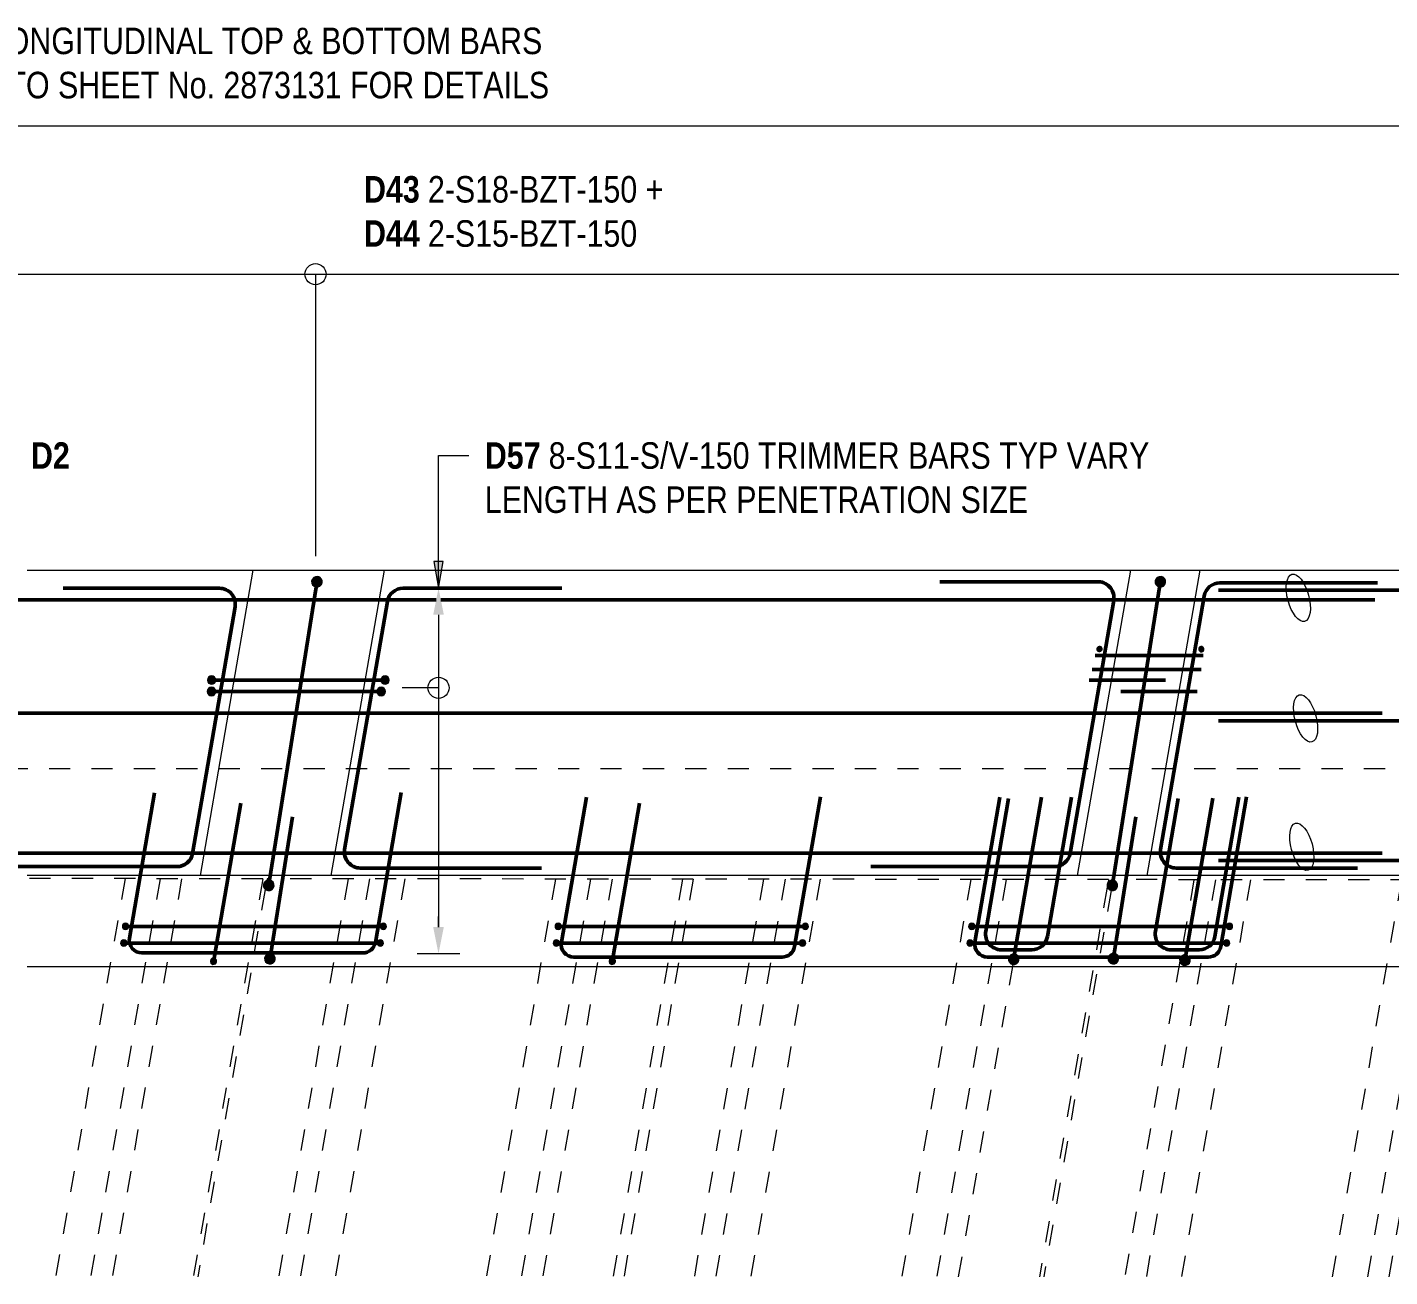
# Model space of a CAD drawing. Header units: metres. Extents: x -1138 to -1067, y 3 to 549.
# Drawn here: x -1122.62 to -1116.2, y 542.72 to 548.61 of the extents above; entities that cross this region are included whole.
import ezdxf

# ---------------------------------------------------------------- set-up
doc = ezdxf.new("R2010")
doc.units = ezdxf.units.M
doc.linetypes.add('JacobsDash', pattern=[0.0045, 0.003, -0.0015])
doc.linetypes.add('JacobsGridLine', pattern=[0.0145, 0.01, -0.001, 0.0025, -0.001])
for name, color, linetype, lineweight in [('A-ANNO-NOTE', 7, 'Continuous', 9), ('A-DETL', 7, 'Continuous', 13), ('A-DETL-GENF', 7, 'Continuous', 9), ('G-ANNO-TEXT', 7, 'Continuous', 9), ('S-BEAM', 7, 'Continuous', 50), ('S-GRID', 7, 'Continuous', 9)]:
    doc.layers.add(name, color=color, linetype=linetype, lineweight=lineweight)
doc.styles.add('Arial Narrow', font='ARIALN.TTF', dxfattribs={"height": 0.125})
doc.styles.add('Arial Narrow_B', font='ARIALNB.TTF', dxfattribs={"height": 0.125})

# ---------------------------------------------------------------- blocks, each defined once
blk = doc.blocks.new('06_SFR_GCT_Girder_SuperT_BR08Edge_CS - Super T - 1815-6270051-DRG-2873133 - PLAN - ABUTMENT B INTEGRAL STITCH')
at = {"layer": 'S-BEAM', "color": 9, "linetype": 'JacobsDash', "lineweight": 18, "true_color": 0xc3c3c3}
for p, q in [((-1117.5045, 544.594), (-1117.505, 544.5914)), ((-1115.4954, 544.5925), (-1117.5045, 544.594)), ((-1117.021, 544.5937), (-1117.3473, 542.7209)), ((-1117.1225, 544.5938), (-1117.1863, 544.2275)), ((-1116.8556, 544.5936), (-1117.1818, 542.7209)), ((-1116.1444, 544.593), (-1116.4705, 542.7209)), ((-1115.9789, 544.5929), (-1116.305, 542.7209)), ((-1115.8774, 544.5928), (-1116.2035, 542.7209)), ((-1115.4954, 544.5925), (-1115.8215, 542.7209)), ((-1117.5135, 544.5425), (-1117.8309, 542.7209)), ((-1117.1896, 544.2088), (-1117.4488, 542.7209))]:
    blk.add_line(p, q, dxfattribs=at)
blk = doc.blocks.new('06_SFR_GCT_Girder_SuperT_BR08Edge_CS - Super T - 1815-6269499-DRG-2873133 - PLAN - ABUTMENT B INTEGRAL STITCH')
at = {"layer": 'S-BEAM', "color": 9, "linetype": 'JacobsDash', "lineweight": 18, "true_color": 0xc3c3c3}
for p, q in [((-1121.4929, 544.5982), (-1121.4944, 544.5896)), ((-1119.4839, 544.596), (-1121.4929, 544.5982)), ((-1121.1109, 544.5978), (-1121.4379, 542.7209)), ((-1121.0094, 544.5976), (-1121.3364, 542.7209)), ((-1120.844, 544.5975), (-1121.1709, 542.7209)), ((-1120.1328, 544.5967), (-1120.4596, 542.7209)), ((-1119.9674, 544.5965), (-1120.2941, 542.7209)), ((-1119.8659, 544.5964), (-1120.1927, 542.7209)), ((-1119.4839, 544.596), (-1119.8106, 542.7209)), ((-1121.5016, 544.5481), (-1121.82, 542.7209))]:
    blk.add_line(p, q, dxfattribs=at)
blk = doc.blocks.new('06_SFR_GCT_Girder_SuperT_BR08Edge_CS - Super T - 1815-6268857-DRG-2873133 - PLAN - ABUTMENT B INTEGRAL STITCH')
at = {"layer": 'S-BEAM', "color": 9, "linetype": 'JacobsDash', "lineweight": 18, "true_color": 0xc3c3c3}
for p, q in [((-1123.5227, 544.6001), (-1123.8501, 542.7209)), ((-1121.5137, 544.5979), (-1123.5227, 544.6001)), ((-1123.1407, 544.5997), (-1123.468, 542.7209)), ((-1123.0392, 544.5996), (-1123.3665, 542.7209)), ((-1122.8738, 544.5994), (-1123.201, 542.7209)), ((-1122.1626, 544.5986), (-1122.4897, 542.7209)), ((-1121.9972, 544.5984), (-1122.3243, 542.7209)), ((-1121.8957, 544.5983), (-1122.2228, 542.7209)), ((-1121.5137, 544.5979), (-1121.8407, 542.7209))]:
    blk.add_line(p, q, dxfattribs=at)
blk = doc.blocks.new('06_SFR_GCT_Girder_SuperT_BR08Edge_CS - Super T - 1815-6269797-DRG-2873133 - PLAN - ABUTMENT B INTEGRAL STITCH')
at = {"layer": 'S-BEAM', "color": 9, "linetype": 'JacobsDash', "lineweight": 18, "true_color": 0xc3c3c3}
for p, q in [((-1119.5343, 544.596), (-1119.861, 542.7209)), ((-1117.5252, 544.5945), (-1119.5343, 544.596)), ((-1119.1523, 544.5957), (-1119.4789, 542.7209)), ((-1119.0508, 544.5956), (-1119.3774, 542.7209)), ((-1118.8854, 544.5955), (-1119.2119, 542.7209)), ((-1118.1742, 544.595), (-1118.5006, 542.7209)), ((-1118.0087, 544.5948), (-1118.3352, 542.7209)), ((-1117.9072, 544.5948), (-1117.9685, 544.2432)), ((-1117.5252, 544.5945), (-1117.5273, 544.5821)), ((-1117.5314, 544.5589), (-1117.8516, 542.7209)), ((-1117.977, 544.1941), (-1118.2337, 542.7209))]:
    blk.add_line(p, q, dxfattribs=at)
blk = doc.blocks.new('T2D-REO-LIG-LONG - Scale 50-6590634-DRG-2873133 - PLAN - ABUTMENT B INTEGRAL STITCH')
at = {"layer": 'A-DETL-GENF'}
for points in [[(0.05, 0.035), (0.0539, 0.0355), (0.0575, 0.037), (0.0606, 0.0394), (0.063, 0.0425), (0.0645, 0.0461), (0.065, 0.05), (0.0645, 0.0539), (0.063, 0.0575), (0.0606, 0.0606), (0.0575, 0.063), (0.0539, 0.0645), (0.05, 0.065), (0.0461, 0.0645), (0.0425, 0.063), (0.0394, 0.0606), (0.037, 0.0575), (0.0355, 0.0539), (0.035, 0.05), (0.0355, 0.0461), (0.037, 0.0425), (0.0394, 0.0394), (0.0425, 0.037), (0.0461, 0.0355)], [(1.265, 0.035), (1.2689, 0.0355), (1.2725, 0.037), (1.2756, 0.0394), (1.278, 0.0425), (1.2795, 0.0461), (1.28, 0.05), (1.2795, 0.0539), (1.278, 0.0575), (1.2756, 0.0606), (1.2725, 0.063), (1.2689, 0.0645), (1.265, 0.065), (1.2611, 0.0645), (1.2575, 0.063), (1.2544, 0.0606), (1.252, 0.0575), (1.2505, 0.0539), (1.25, 0.05), (1.2505, 0.0461), (1.252, 0.0425), (1.2544, 0.0394), (1.2575, 0.037), (1.2611, 0.0355)]]:
    blk.add_hatch(color=256, dxfattribs=at).paths.add_polyline_path(points)
at = {"layer": 'A-DETL-GENF', "lineweight": 50}
blk.add_line((0.065, 0.05), (1.25, 0.05), dxfattribs=at)
at = {"layer": 'A-DETL-GENF', "lineweight": 18}
for centre, start, end in [((0.05, 0.05), 360, 180), ((1.265, 0.05), 0, 180), ((0.05, 0.05), 180, 360), ((1.265, 0.05), 180, 360)]:
    blk.add_arc(centre, 0.015, start, end, dxfattribs=at)
blk = doc.blocks.new('T2D-REO-LIG-LONG - Scale 50-V1-DRG-2873133 - PLAN - ABUTMENT B INTEGRAL STITCH')
at = {"layer": 'A-DETL-GENF'}
for points in [[(0.05, 0.035), (0.0539, 0.0355), (0.0575, 0.037), (0.0606, 0.0394), (0.063, 0.0425), (0.0645, 0.0461), (0.0648, 0.0512), (0.0645, 0.0539), (0.063, 0.0575), (0.0606, 0.0606), (0.0575, 0.063), (0.0539, 0.0645), (0.05, 0.065), (0.0461, 0.0645), (0.0425, 0.063), (0.0394, 0.0606), (0.037, 0.0575), (0.0355, 0.0539), (0.035, 0.05), (0.0355, 0.0461), (0.037, 0.0425), (0.0394, 0.0394), (0.0425, 0.037), (0.0461, 0.0355)], [(1.26, 0.035), (1.2639, 0.0355), (1.2675, 0.037), (1.2706, 0.0394), (1.273, 0.0425), (1.2745, 0.0461), (1.2748, 0.0512), (1.2745, 0.0539), (1.273, 0.0575), (1.2706, 0.0606), (1.2675, 0.063), (1.2639, 0.0645), (1.26, 0.065), (1.2561, 0.0645), (1.2525, 0.063), (1.2494, 0.0606), (1.247, 0.0575), (1.2455, 0.0539), (1.245, 0.05), (1.2455, 0.0461), (1.247, 0.0425), (1.2494, 0.0394), (1.2525, 0.037), (1.2561, 0.0355)]]:
    blk.add_hatch(color=256, dxfattribs=at).paths.add_polyline_path(points)
at = {"layer": 'A-DETL-GENF', "lineweight": 50}
blk.add_line((0.065, 0.05), (1.245, 0.05), dxfattribs=at)
at = {"layer": 'A-DETL-GENF', "lineweight": 18}
for centre, start, end in [((0.05, 0.05), 360, 180), ((1.26, 0.05), 0, 180), ((0.05, 0.05), 180, 360), ((1.26, 0.05), 180, 360)]:
    blk.add_arc(centre, 0.015, start, end, dxfattribs=at)
blk = doc.blocks.new('T2D-REO-LIG-LONG - Scale 50-6590636-DRG-2873133 - PLAN - ABUTMENT B INTEGRAL STITCH')
at = {"layer": 'A-DETL-GENF'}
blk.add_hatch(color=256, dxfattribs=at).paths.add_polyline_path([(0.0242, 0.0461), (0.0257, 0.0425), (0.0281, 0.0394), (0.0312, 0.037), (0.0349, 0.0355), (0.0387, 0.035), (0.0426, 0.0355), (0.0462, 0.037), (0.0493, 0.0394), (0.0517, 0.0425), (0.0532, 0.0461), (0.0537, 0.05), (0.0532, 0.0539), (0.0517, 0.0575), (0.0493, 0.0606), (0.0462, 0.063), (0.0426, 0.0645), (0.0387, 0.065), (0.0349, 0.0645), (0.0312, 0.063), (0.0281, 0.0606), (0.0257, 0.0575), (0.0242, 0.0539), (0.0237, 0.05)])
at = {"layer": 'A-DETL-GENF', "lineweight": 50}
blk.add_line((0.0537, 0.05), (0.795, 0.05), dxfattribs=at)
at = {"layer": 'A-DETL-GENF', "lineweight": 18}
for start, end in [(360, 180), (180, 360)]:
    blk.add_arc((0.0387, 0.05), 0.015, start, end, dxfattribs=at)
blk = doc.blocks.new('T2D-REO-LIG-LONG - Scale 50-8562871-DRG-2873133 - PLAN - ABUTMENT B INTEGRAL STITCH')
at = {"layer": 'A-DETL-GENF'}
for points in [[(0.05, 0.035), (0.0539, 0.0355), (0.0575, 0.037), (0.0606, 0.0394), (0.063, 0.0425), (0.0645, 0.0461), (0.065, 0.05), (0.0645, 0.0539), (0.063, 0.0575), (0.0606, 0.0606), (0.0575, 0.063), (0.0539, 0.0645), (0.05, 0.065), (0.0461, 0.0645), (0.0425, 0.063), (0.0394, 0.0606), (0.037, 0.0575), (0.0355, 0.0539), (0.035, 0.05), (0.0355, 0.0461), (0.037, 0.0425), (0.0394, 0.0394), (0.0425, 0.037), (0.0461, 0.0355)], [(1.215, 0.035), (1.2188, 0.0355), (1.2225, 0.037), (1.2256, 0.0394), (1.228, 0.0425), (1.2294, 0.0461), (1.23, 0.05), (1.2294, 0.0539), (1.228, 0.0575), (1.2256, 0.0606), (1.2225, 0.063), (1.2188, 0.0645), (1.215, 0.065), (1.2111, 0.0645), (1.2075, 0.063), (1.2044, 0.0606), (1.202, 0.0575), (1.2005, 0.0539), (1.2, 0.05), (1.2005, 0.0461), (1.202, 0.0425), (1.2044, 0.0394), (1.2075, 0.037), (1.2111, 0.0355)]]:
    blk.add_hatch(color=256, dxfattribs=at).paths.add_polyline_path(points)
at = {"layer": 'A-DETL-GENF', "lineweight": 50}
blk.add_line((0.065, 0.05), (1.2, 0.05), dxfattribs=at)
at = {"layer": 'A-DETL-GENF', "lineweight": 18}
for centre, start, end in [((0.05, 0.05), 360, 180), ((1.215, 0.05), 0, 180), ((0.05, 0.05), 180, 360), ((1.215, 0.05), 180, 360)]:
    blk.add_arc(centre, 0.015, start, end, dxfattribs=at)
blk = doc.blocks.new('T2D-REO-LIG-LONG - Scale 50-8562870-DRG-2873133 - PLAN - ABUTMENT B INTEGRAL STITCH')
at = {"layer": 'A-DETL-GENF'}
for points in [[(0.05, 0.035), (0.0539, 0.0355), (0.0575, 0.037), (0.0606, 0.0394), (0.063, 0.0425), (0.0645, 0.0461), (0.0648, 0.0512), (0.0645, 0.0539), (0.063, 0.0575), (0.0606, 0.0606), (0.0575, 0.063), (0.0539, 0.0645), (0.05, 0.065), (0.0461, 0.0645), (0.0425, 0.063), (0.0394, 0.0606), (0.037, 0.0575), (0.0355, 0.0539), (0.035, 0.05), (0.0355, 0.0461), (0.037, 0.0425), (0.0394, 0.0394), (0.0425, 0.037), (0.0461, 0.0355)], [(1.2103, 0.035), (1.2142, 0.0355), (1.2178, 0.037), (1.2209, 0.0394), (1.2233, 0.0425), (1.2248, 0.0461), (1.2252, 0.0512), (1.2248, 0.0539), (1.2233, 0.0575), (1.2209, 0.0606), (1.2178, 0.063), (1.2142, 0.0645), (1.2103, 0.065), (1.2064, 0.0645), (1.2028, 0.063), (1.1997, 0.0606), (1.1973, 0.0575), (1.1958, 0.0539), (1.1953, 0.05), (1.1958, 0.0461), (1.1973, 0.0425), (1.1997, 0.0394), (1.2028, 0.037), (1.2064, 0.0355)]]:
    blk.add_hatch(color=256, dxfattribs=at).paths.add_polyline_path(points)
at = {"layer": 'A-DETL-GENF', "lineweight": 50}
blk.add_line((0.065, 0.05), (1.1953, 0.05), dxfattribs=at)
at = {"layer": 'A-DETL-GENF', "lineweight": 18}
for centre, start, end in [((0.05, 0.05), 360, 180), ((1.2103, 0.05), 0, 180), ((0.05, 0.05), 180, 360), ((1.2103, 0.05), 180, 360)]:
    blk.add_arc(centre, 0.015, start, end, dxfattribs=at)
blk = doc.blocks.new('T2D-REO-S - T2D-REO-S-6552346-DRG-2873133 - PLAN - ABUTMENT B INTEGRAL STITCH')
at = {"layer": 'A-DETL-GENF', "lineweight": 50}
blk.add_line((0.05, -0.08), (11.9017, -0.08), dxfattribs=at)
blk = doc.blocks.new('T2D-REO-S - T2D-REO-S-6560493-DRG-2873133 - PLAN - ABUTMENT B INTEGRAL STITCH')
at = {"layer": 'A-DETL-GENF', "lineweight": 50}
blk.add_line((0.045, -0.08), (8.419, -0.08), dxfattribs=at)
blk = doc.blocks.new('T2D-REO-S - T2D-REO-S-V2-DRG-2873133 - PLAN - ABUTMENT B INTEGRAL STITCH')
at = {"layer": 'A-DETL-GENF', "lineweight": 50}
for p, q in [((0.045, -0.08), (4.4489, -0.08)), ((4.4708, -0.08), (8.419, -0.08))]:
    blk.add_line(p, q, dxfattribs=at)
blk = doc.blocks.new('T2D-REO-S - T2D-REO-S-6691883-DRG-2873133 - PLAN - ABUTMENT B INTEGRAL STITCH')
at = {"layer": 'A-DETL-GENF', "lineweight": 50}
blk.add_line((0.076, -0.08), (11.9017, -0.08), dxfattribs=at)
blk = doc.blocks.new('T2D-REO-S - T2D-REO-S-7560807-DRG-2873133 - PLAN - ABUTMENT B INTEGRAL STITCH')
at = {"layer": 'A-DETL-GENF', "lineweight": 50}
blk.add_line((0.05, 0.05), (0.5587, 0.05), dxfattribs=at)
blk = doc.blocks.new('B_Det_Reinf_Bar Section_2D - Reo Dot_Scale 25_Section-1695670-DRG-2873133 - PLAN - ABUTMENT B INTEGRAL STITCH')
at = {"layer": 'A-DETL-GENF'}
blk.add_hatch(color=256, dxfattribs=at).paths.add_polyline_path([(0.0121, 0.0032), (0.0108, 0.0062), (0.0088, 0.0088), (0.0062, 0.0108), (0.0032, 0.0121), (0, 0.0125), (-0.0032, 0.0121), (-0.0063, 0.0108), (-0.0088, 0.0088), (-0.0108, 0.0062), (-0.0121, 0.0032), (-0.0125, 0), (-0.0121, -0.0032), (-0.0108, -0.0063), (-0.0088, -0.0088), (-0.0063, -0.0108), (-0.0032, -0.0121), (0, -0.0125), (0.0032, -0.0121), (0.0062, -0.0108), (0.0088, -0.0088), (0.0108, -0.0063), (0.0121, -0.0032), (0.0125, 0)])
for start, end in [(360, 180), (180, 360)]:
    blk.add_arc((0, 0), 0.0125, start, end, dxfattribs=at)
blk = doc.blocks.new('CS_DET_Rebar Combined - Multiple Bar-7560721-DRG-2873133 - PLAN - ABUTMENT B INTEGRAL STITCH')
at = {"layer": 'A-DETL-GENF'}
for points in [[(0.0241, 0.0065), (0.0217, 0.0125), (0.0177, 0.0177), (0.0125, 0.0217), (0.0065, 0.0241), (0, 0.025), (-0.0065, 0.0241), (-0.0125, 0.0217), (-0.0177, 0.0177), (-0.0217, 0.0125), (-0.0241, 0.0065), (-0.025, 0), (-0.0241, -0.0065), (-0.0217, -0.0125), (-0.0177, -0.0177), (-0.0125, -0.0217), (-0.0065, -0.0241), (0, -0.025), (0.0065, -0.0241), (0.0125, -0.0217), (0.0177, -0.0177), (0.0217, -0.0125), (0.0241, -0.0065), (0.025, 0)], [(1.474, 0.0065), (1.4715, 0.0125), (1.4675, 0.0177), (1.4623, 0.0217), (1.4563, 0.0241), (1.4498, 0.025), (1.4433, 0.0241), (1.4373, 0.0217), (1.4321, 0.0177), (1.4282, 0.0125), (1.4257, 0.0065), (1.4248, 0), (1.4257, -0.0065), (1.4282, -0.0125), (1.4321, -0.0177), (1.4378, -0.0219), (1.4433, -0.0241), (1.4498, -0.025), (1.4563, -0.0241), (1.4623, -0.0217), (1.4679, -0.0171), (1.4715, -0.0125), (1.474, -0.0065), (1.4748, 0)]]:
    blk.add_hatch(color=256, dxfattribs=at).paths.add_polyline_path(points)
at = {"layer": 'A-DETL-GENF', "lineweight": 50}
blk.add_line((0.025, 0), (1.4248, 0), dxfattribs=at)
at = {"layer": 'A-DETL-GENF'}
for centre, start, end in [((0, 0), 360, 180), ((0, 0), 180, 360), ((1.4498, 0), 0, 180), ((1.4498, 0), 180, 360)]:
    blk.add_arc(centre, 0.025, start, end, dxfattribs=at)
blk = doc.blocks.new('CS_DET_Rebar Combined - Multiple Bar-7584750-DRG-2873133 - PLAN - ABUTMENT B INTEGRAL STITCH')
at = {"layer": 'A-DETL-GENF'}
blk.add_hatch(color=256, dxfattribs=at).paths.add_polyline_path([(0.7023, 0.0065), (0.6998, 0.0125), (0.6958, 0.0177), (0.6907, 0.0217), (0.6846, 0.0241), (0.6782, 0.025), (0.6717, 0.0241), (0.6657, 0.0217), (0.6605, 0.0177), (0.6565, 0.0125), (0.654, 0.0065), (0.6532, 0), (0.654, -0.0065), (0.6565, -0.0125), (0.6605, -0.0177), (0.6657, -0.0217), (0.6717, -0.0241), (0.6782, -0.025), (0.6846, -0.0241), (0.6907, -0.0217), (0.6958, -0.0177), (0.6998, -0.0125), (0.7023, -0.0065), (0.7032, 0)])
at = {"layer": 'A-DETL-GENF', "lineweight": 50}
blk.add_line((0, 0), (0.6532, 0), dxfattribs=at)
at = {"layer": 'A-DETL-GENF'}
for start, end in [(0, 180), (180, 360)]:
    blk.add_arc((0.6782, 0), 0.025, start, end, dxfattribs=at)
blk = doc.blocks.new('T2DExtentArrowReinf_v1 - Extent-8562885-DRG-2873133 - PLAN - ABUTMENT B INTEGRAL STITCH')
at = {"layer": 'A-DETL-GENF'}
for p, q in [((0, 0.01), (0, -0.01)), ((0.125, 0), (1.5984, 0)), ((0.4696, 0), (0.4696, -0.1716)), ((1.7234, -0.0339), (1.7234, 0))]:
    blk.add_line(p, q, dxfattribs=at)
blk = doc.blocks.new('CS_DET_Rebar Combined - Multiple Bar-7560806-DRG-2873133 - PLAN - ABUTMENT B INTEGRAL STITCH')
at = {"layer": 'A-DETL-GENF', "lineweight": 50}
blk.add_line((0, 0), (0.36, 0), dxfattribs=at)
blk = doc.blocks.new('CS_DET_Rebar Combined - Multiple Bar-7584760-DRG-2873133 - PLAN - ABUTMENT B INTEGRAL STITCH')
at = {"layer": 'A-DETL-GENF'}
for points in [[(0, -0.02), (0.0052, -0.0193), (0.01, -0.0173), (0.0141, -0.0141), (0.0173, -0.01), (0.0193, -0.0052), (0.02, 0), (0.0193, 0.0052), (0.0173, 0.01), (0.0141, 0.0141), (0.01, 0.0173), (0.0052, 0.0193), (0, 0.02), (-0.0052, 0.0193), (-0.01, 0.0173), (-0.0141, 0.0141), (-0.0173, 0.01), (-0.0193, 0.0052), (-0.02, 0), (-0.0193, -0.0052), (-0.0173, -0.01), (-0.0141, -0.0141), (-0.01, -0.0173), (-0.0052, -0.0193)], [(0.8174, -0.02), (0.8226, -0.0193), (0.8274, -0.0173), (0.8316, -0.0141), (0.8347, -0.01), (0.8367, -0.0052), (0.8374, 0), (0.8367, 0.0052), (0.8347, 0.01), (0.8316, 0.0141), (0.8274, 0.0173), (0.8226, 0.0193), (0.8174, 0.02), (0.8123, 0.0193), (0.8074, 0.0173), (0.8033, 0.0141), (0.8001, 0.01), (0.7981, 0.0052), (0.7974, 0), (0.7981, -0.0052), (0.8001, -0.01), (0.8033, -0.0141), (0.8074, -0.0173), (0.8123, -0.0193)]]:
    blk.add_hatch(color=256, dxfattribs=at).paths.add_polyline_path(points)
at = {"layer": 'A-DETL-GENF', "lineweight": 50}
blk.add_line((0.02, 0), (0.7974, 0), dxfattribs=at)
at = {"layer": 'A-DETL-GENF'}
for centre, start, end in [((0, 0), 360, 180), ((0, 0), 180, 360), ((0.8174, 0), 360, 180), ((0.8174, 0), 180, 360)]:
    blk.add_arc(centre, 0.02, start, end, dxfattribs=at)
blk = doc.blocks.new('CS_DET_Rebar Combined - Multiple Bar-7584759-DRG-2873133 - PLAN - ABUTMENT B INTEGRAL STITCH')
at = {"layer": 'A-DETL-GENF'}
for points in [[(0, -0.02), (0.0052, -0.0193), (0.01, -0.0173), (0.0141, -0.0141), (0.0173, -0.01), (0.0193, -0.0052), (0.02, 0), (0.0193, 0.0052), (0.0173, 0.01), (0.0141, 0.0141), (0.01, 0.0173), (0.0052, 0.0193), (0, 0.02), (-0.0052, 0.0193), (-0.01, 0.0173), (-0.0141, 0.0141), (-0.0173, 0.01), (-0.0193, 0.0052), (-0.02, 0), (-0.0193, -0.0052), (-0.0173, -0.01), (-0.0141, -0.0141), (-0.01, -0.0173), (-0.0052, -0.0193)], [(0.8, -0.02), (0.8052, -0.0193), (0.81, -0.0173), (0.8141, -0.0141), (0.8173, -0.01), (0.8193, -0.0052), (0.82, 0), (0.8193, 0.0052), (0.8173, 0.01), (0.8141, 0.0141), (0.81, 0.0173), (0.8052, 0.0193), (0.8, 0.02), (0.7948, 0.0193), (0.79, 0.0173), (0.7859, 0.0141), (0.7827, 0.01), (0.7807, 0.0052), (0.78, 0), (0.7807, -0.0052), (0.7827, -0.01), (0.7859, -0.0141), (0.79, -0.0173), (0.7948, -0.0193)]]:
    blk.add_hatch(color=256, dxfattribs=at).paths.add_polyline_path(points)
at = {"layer": 'A-DETL-GENF', "lineweight": 50}
blk.add_line((0.02, 0), (0.78, 0), dxfattribs=at)
at = {"layer": 'A-DETL-GENF'}
for centre, start, end in [((0, 0), 360, 180), ((0, 0), 180, 360), ((0.8, 0), 0, 180), ((0.8, 0), 180, 360)]:
    blk.add_arc(centre, 0.02, start, end, dxfattribs=at)
blk = doc.blocks.new('T2DExtentArrowReinf_v1 - Extent-7584803-DRG-2873133 - PLAN - ABUTMENT B INTEGRAL STITCH')
at = {"layer": 'A-DETL-GENF'}
for p, q in [((0.125, 0), (30.5628, 0)), ((14.5129, 0), (14.5129, -1.3293))]:
    blk.add_line(p, q, dxfattribs=at)
blk = doc.blocks.new('T2DExtentArrowReinf_v1 - Extent-7584806-DRG-2873133 - PLAN - ABUTMENT B INTEGRAL STITCH')
at = {"layer": 'A-DETL-GENF'}
blk.add_line((0.125, 0), (30.5628, 0), dxfattribs=at)
blk = doc.blocks.new('CS_DET_Rebar Combined - Multiple Bar-8562843-DRG-2873133 - PLAN - ABUTMENT B INTEGRAL STITCH')
at = {"layer": 'A-DETL-GENF'}
blk.add_hatch(color=256, dxfattribs=at).paths.add_polyline_path([(-0.0241, -0.0065), (-0.0217, -0.0125), (-0.0177, -0.0177), (-0.0108, -0.0223), (-0.0065, -0.0241), (0, -0.025), (0.0065, -0.0241), (0.0125, -0.0217), (0.0179, -0.0174), (0.0217, -0.0125), (0.0241, -0.0065), (0.025, 0), (0.0241, 0.0065), (0.0217, 0.0125), (0.0177, 0.0177), (0.0125, 0.0217), (0.0065, 0.0241), (0, 0.025), (-0.0065, 0.0241), (-0.0125, 0.0217), (-0.0177, 0.0177), (-0.0217, 0.0125), (-0.0241, 0.0065), (-0.025, 0)])
at = {"layer": 'A-DETL-GENF', "lineweight": 50}
blk.add_line((0.025, 0), (0.7756, 0), dxfattribs=at)
at = {"layer": 'A-DETL-GENF'}
for start, end in [(360, 180), (180, 360)]:
    blk.add_arc((0, 0), 0.025, start, end, dxfattribs=at)

msp = doc.modelspace()

# ---------------------------------------------------------------- hatches: boundary and pattern name
at = {"layer": 'A-ANNO-NOTE', "lineweight": 5}
for points in [[(-1120.7096, 545.8432), (-1120.6596, 545.8432), (-1120.6846, 545.9682), (-1120.704, 545.871)], [(-1120.6846, 544.2448), (-1120.6596, 544.3698), (-1120.7096, 544.3698), (-1120.6948, 544.296)]]:
    msp.add_hatch(color=256, dxfattribs=at).paths.add_polyline_path(points)
at = {"layer": 'G-ANNO-TEXT'}
msp.add_hatch(color=256, dxfattribs=at).paths.add_polyline_path([(-1120.6845, 545.9693), (-1120.6625, 546.0943), (-1120.7065, 546.0943)])

# ---------------------------------------------------------------- linework, layer by layer
at = {"layer": 'A-ANNO-NOTE'}
for p, q in [((-1120.5846, 545.9682), (-1120.7846, 545.9682)), ((-1120.6846, 545.8432), (-1120.6846, 545.7932)), ((-1120.6846, 544.3698), (-1120.6846, 544.4198)), ((-1120.7846, 544.2448), (-1120.5846, 544.2448))]:
    msp.add_line(p, q, dxfattribs=at)
for centre in [(-1121.2646, 547.4496), (-1120.6846, 545.4986)]:
    msp.add_circle(centre, 0.05, dxfattribs=at)
at = {"layer": 'A-DETL', "lineweight": 18}
for p, q in [((-1121.5604, 546.0536), (-1121.8088, 544.6136)), ((-1121.1913, 544.6136), (-1120.9396, 546.0536))]:
    msp.add_line(p, q, dxfattribs=at)
at = {"layer": 'A-DETL', "lineweight": 50}
for p, q in [((-1122.4537, 545.9682), (-1121.7176, 545.9682)), ((-1120.1038, 545.9682), (-1120.8518, 545.9682)), ((-1118.3215, 545.9986), (-1117.5715, 545.9986)), ((-1116.2567, 545.9936), (-1117.0003, 545.9936)), ((-1121.844, 544.7177), (-1121.6437, 545.8804)), ((-1121.1272, 544.7363), (-1120.9257, 545.9059)), ((-1117.7067, 544.7177), (-1117.5011, 545.911)), ((-1117.2801, 544.7363), (-1117.0742, 545.9313)), ((-1117.6029, 545.5858), (-1117.0879, 545.5858)), ((-1122.1421, 544.3185), (-1122.0242, 545.0026)), ((-1120.9824, 544.2981), (-1120.8607, 545.0046)), ((-1120.1055, 544.2988), (-1119.9876, 544.9829)), ((-1119.0058, 544.2784), (-1118.8841, 544.9849)), ((-1118.1555, 544.2988), (-1118.0376, 544.9829)), ((-1118.1045, 544.3508), (-1117.9966, 544.9769)), ((-1117.8139, 544.3253), (-1117.7005, 544.9829)), ((-1117.3045, 544.3508), (-1117.1966, 544.9769)), ((-1117.0239, 544.3253), (-1116.9105, 544.9829)), ((-1116.9958, 544.2784), (-1116.8741, 544.9849)), ((-1121.9179, 544.6554), (-1122.7828, 544.6554)), ((-1121.0533, 544.6486), (-1120.1988, 544.6486)), ((-1117.7806, 544.6554), (-1118.6455, 544.6554)), ((-1117.2062, 544.6486), (-1116.3517, 544.6486)), ((-1121.0415, 544.2483), (-1122.0829, 544.2483)), ((-1119.065, 544.2286), (-1120.0464, 544.2286)), ((-1117.9952, 544.2286), (-1118.0964, 544.2286)), ((-1117.8878, 544.263), (-1118.0306, 544.263)), ((-1117.5261, 544.2286), (-1117.9497, 544.2286)), ((-1117.1856, 544.2286), (-1117.4789, 544.2286)), ((-1117.0978, 544.263), (-1117.2306, 544.263)), ((-1117.055, 544.2286), (-1117.145, 544.2286))]:
    msp.add_line(p, q, dxfattribs=at)
for centre, radius, start, end in [((-1121.7176, 545.8932), 0.075, 350.22424, 90), ((-1120.8518, 545.8932), 0.075, 90, 170.22424), ((-1117.575, 545.9237), 0.075, 350.22424, 87.29473), ((-1117.0003, 545.9186), 0.075, 90, 170.22424), ((-1121.0533, 544.7236), 0.075, 170.22424, 270), ((-1117.2062, 544.7236), 0.075, 170.22424, 270), ((-1121.9179, 544.7304), 0.075, 270, 350.22424), ((-1117.7806, 544.7304), 0.075, 270, 350.22424), ((-1118.0306, 544.338), 0.075, 170.22424, 270), ((-1117.2306, 544.338), 0.075, 170.22424, 270), ((-1122.0829, 544.3083), 0.06, 170.22424, 270), ((-1121.0415, 544.3083), 0.06, 270, 350.22424), ((-1120.0464, 544.2886), 0.06, 170.22424, 270), ((-1119.065, 544.2886), 0.06, 270, 350.22424), ((-1118.0964, 544.2886), 0.06, 170.22424, 270), ((-1117.8878, 544.338), 0.075, 270, 350.22424), ((-1117.0978, 544.338), 0.075, 270, 350.22424), ((-1117.055, 544.2886), 0.06, 270, 350.22424)]:
    msp.add_arc(centre, radius, start, end, dxfattribs=at)
at = {"layer": 'A-DETL'}
for centre in [(-1116.6306, 545.923), (-1116.5961, 545.3543), (-1116.6143, 544.7491)]:
    msp.add_ellipse(centre, major_axis=(-0.0298, 0.1111), ratio=0.434783, dxfattribs=at)
at = {"layer": 'G-ANNO-TEXT'}
for p, q in [((-1120.6845, 546.5943), (-1120.5412, 546.5943)), ((-1120.6845, 545.9693), (-1120.6845, 546.5943)), ((-1120.6625, 546.0943), (-1120.7065, 546.0943)), ((-1120.7065, 546.0943), (-1120.6845, 545.9693)), ((-1120.6845, 545.9693), (-1120.6625, 546.0943))]:
    msp.add_line(p, q, dxfattribs=at)
at = {"layer": 'S-BEAM', "lineweight": 13}
for p, q in [((-1122.6238, 546.0536), (-1119.2555, 546.0536)), ((-1119.2541, 546.0536), (-1119.2541, 546.0536)), ((-1119.2541, 546.0536), (-1116.8203, 546.0536)), ((-1117.4225, 546.0536), (-1117.6734, 544.6136)), ((-1117.3435, 544.6136), (-1117.0926, 546.0536)), ((-1116.8203, 546.0536), (-1105.0453, 546.0536)), ((-1119.2555, 544.6136), (-1122.6238, 544.6136)), ((-1119.2541, 544.6136), (-1119.2541, 544.6136)), ((-1116.8203, 544.6136), (-1119.2541, 544.6136)), ((-1105.0436, 544.6136), (-1116.8203, 544.6136)), ((-1122.6238, 544.1836), (-1119.2565, 544.1836)), ((-1119.2565, 544.1836), (-1119.2555, 544.1836)), ((-1119.2541, 544.1836), (-1116.8213, 544.1836)), ((-1119.2541, 544.1836), (-1119.2541, 544.1836)), ((-1116.8213, 544.1836), (-1116.8203, 544.1836)), ((-1116.8203, 544.1836), (-1105.0441, 544.1836)), ((-1116.8203, 544.1836), (-1116.8203, 544.1836))]:
    msp.add_line(p, q, dxfattribs=at)
at = {"layer": 'S-GRID', "linetype": 'JacobsGridLine', "lineweight": 18}
msp.add_line((-1137.1211, 545.1185), (-1104.5037, 545.1185), dxfattribs=at)

# ---------------------------------------------------------------- block references
at = {"layer": 'A-DETL-GENF'}
for name, p in [('T2DExtentArrowReinf_v1 - Extent-7584806-DRG-2873133 - PLAN - ABUTMENT B INTEGRAL STITCH', (-1135.7774, 548.1496)), ('T2DExtentArrowReinf_v1 - Extent-7584803-DRG-2873133 - PLAN - ABUTMENT B INTEGRAL STITCH', (-1135.7774, 547.4496)), ('T2D-REO-S - T2D-REO-S-7560807-DRG-2873133 - PLAN - ABUTMENT B INTEGRAL STITCH', (-1117.6379, 545.6008)), ('CS_DET_Rebar Combined - Multiple Bar-7584760-DRG-2873133 - PLAN - ABUTMENT B INTEGRAL STITCH', (-1121.7543, 545.5352)), ('CS_DET_Rebar Combined - Multiple Bar-7584759-DRG-2873133 - PLAN - ABUTMENT B INTEGRAL STITCH', (-1121.7552, 545.4816)), ('CS_DET_Rebar Combined - Multiple Bar-7560806-DRG-2873133 - PLAN - ABUTMENT B INTEGRAL STITCH', (-1117.617, 545.5352)), ('CS_DET_Rebar Combined - Multiple Bar-7560806-DRG-2873133 - PLAN - ABUTMENT B INTEGRAL STITCH', (-1117.4679, 545.4816)), ('T2D-REO-LIG-LONG - Scale 50-6590634-DRG-2873133 - PLAN - ABUTMENT B INTEGRAL STITCH', (-1122.2102, 544.3236)), ('T2D-REO-LIG-LONG - Scale 50-8562871-DRG-2873133 - PLAN - ABUTMENT B INTEGRAL STITCH', (-1120.1702, 544.3236)), ('T2D-REO-LIG-LONG - Scale 50-6590634-DRG-2873133 - PLAN - ABUTMENT B INTEGRAL STITCH', (-1118.2202, 544.3236)), ('T2D-REO-LIG-LONG - Scale 50-V1-DRG-2873133 - PLAN - ABUTMENT B INTEGRAL STITCH', (-1122.2187, 544.2448)), ('T2D-REO-LIG-LONG - Scale 50-8562870-DRG-2873133 - PLAN - ABUTMENT B INTEGRAL STITCH', (-1120.1787, 544.2448)), ('T2D-REO-LIG-LONG - Scale 50-V1-DRG-2873133 - PLAN - ABUTMENT B INTEGRAL STITCH', (-1118.2287, 544.2448))]:
    msp.add_blockref(name, p, dxfattribs=at)
for name, p, rotation in [('CS_DET_Rebar Combined - Multiple Bar-7560721-DRG-2873133 - PLAN - ABUTMENT B INTEGRAL STITCH', (-1121.2582, 545.9986), 261.0000000000019), ('CS_DET_Rebar Combined - Multiple Bar-7560721-DRG-2873133 - PLAN - ABUTMENT B INTEGRAL STITCH', (-1117.2809, 545.9986), 261.0000000000019), ('T2DExtentArrowReinf_v1 - Extent-8562885-DRG-2873133 - PLAN - ABUTMENT B INTEGRAL STITCH', (-1120.6846, 545.9682), 270.0000000000028), ('T2D-REO-S - T2D-REO-S-6552346-DRG-2873133 - PLAN - ABUTMENT B INTEGRAL STITCH', (-1105.1047, 545.8786), 180), ('T2D-REO-S - T2D-REO-S-V2-DRG-2873133 - PLAN - ABUTMENT B INTEGRAL STITCH', (-1116.2247, 545.8336), 180), ('B_Det_Reinf_Bar Section_2D - Reo Dot_Scale 25_Section-1695670-DRG-2873133 - PLAN - ABUTMENT B INTEGRAL STITCH', (-1117.5683, 545.6816), 255.2239032136442), ('B_Det_Reinf_Bar Section_2D - Reo Dot_Scale 25_Section-1695670-DRG-2873133 - PLAN - ABUTMENT B INTEGRAL STITCH', (-1117.0879, 545.6811), 255.2239032136442), ('T2D-REO-S - T2D-REO-S-6560493-DRG-2873133 - PLAN - ABUTMENT B INTEGRAL STITCH', (-1116.1902, 545.2986), 180), ('T2D-REO-S - T2D-REO-S-6552346-DRG-2873133 - PLAN - ABUTMENT B INTEGRAL STITCH', (-1105.1047, 545.2636), 180), ('CS_DET_Rebar Combined - Multiple Bar-8562843-DRG-2873133 - PLAN - ABUTMENT B INTEGRAL STITCH', (-1117.9724, 544.2186), 80.22424314057437), ('CS_DET_Rebar Combined - Multiple Bar-8562843-DRG-2873133 - PLAN - ABUTMENT B INTEGRAL STITCH', (-1117.1654, 544.2142), 80.22424314057437), ('T2D-REO-LIG-LONG - Scale 50-6590636-DRG-2873133 - PLAN - ABUTMENT B INTEGRAL STITCH', (-1121.7028, 544.1625), 80.22424314058416), ('T2D-REO-LIG-LONG - Scale 50-6590636-DRG-2873133 - PLAN - ABUTMENT B INTEGRAL STITCH', (-1119.8228, 544.1625), 80.22424314058416), ('CS_DET_Rebar Combined - Multiple Bar-7584750-DRG-2873133 - PLAN - ABUTMENT B INTEGRAL STITCH', (-1121.3737, 544.8906), 261.0000000000019), ('CS_DET_Rebar Combined - Multiple Bar-7584750-DRG-2873133 - PLAN - ABUTMENT B INTEGRAL STITCH', (-1117.3964, 544.8906), 261.0000000000019), ('T2D-REO-S - T2D-REO-S-6560493-DRG-2873133 - PLAN - ABUTMENT B INTEGRAL STITCH', (-1116.1902, 544.6386), 180), ('T2D-REO-S - T2D-REO-S-6691883-DRG-2873133 - PLAN - ABUTMENT B INTEGRAL STITCH', (-1105.1047, 544.6036), 180)]:
    msp.add_blockref(name, p, dxfattribs=dict(at, rotation=rotation))
at = {"layer": 'S-BEAM', "color": 9, "linetype": 'JacobsDash', "lineweight": 18, "true_color": 0xc3c3c3}
for name in ['06_SFR_GCT_Girder_SuperT_BR08Edge_CS - Super T - 1815-6268857-DRG-2873133 - PLAN - ABUTMENT B INTEGRAL STITCH', '06_SFR_GCT_Girder_SuperT_BR08Edge_CS - Super T - 1815-6269499-DRG-2873133 - PLAN - ABUTMENT B INTEGRAL STITCH', '06_SFR_GCT_Girder_SuperT_BR08Edge_CS - Super T - 1815-6269797-DRG-2873133 - PLAN - ABUTMENT B INTEGRAL STITCH', '06_SFR_GCT_Girder_SuperT_BR08Edge_CS - Super T - 1815-6270051-DRG-2873133 - PLAN - ABUTMENT B INTEGRAL STITCH']:
    msp.add_blockref(name, (0, 0), dxfattribs=at)

# ---------------------------------------------------------------- texts
at = {"layer": 'G-ANNO-TEXT', "char_height": 0.125, "attachment_point": 1, "style": 'Arial Narrow', "bg_fill": 3, "box_fill_scale": 1, "bg_fill_color": 256, "bg_fill_transparency": 0}
for s, insert in [('DECK LONGITUDINAL TOP & BOTTOM BARS ', (-1123.2422, 548.6124)), ('REFER TO SHEET No. 2873131 FOR DETAILS', (-1123.2422, 548.404))]:
    msp.add_mtext(s, dxfattribs=dict(at, insert=insert))

# ---------------------------------------------------------------- next in the draw order: texts
at = {"layer": 'G-ANNO-TEXT', "char_height": 0.125, "attachment_point": 1, "style": 'Arial Narrow_B', "bg_fill": 3, "box_fill_scale": 1, "bg_fill_color": 256, "bg_fill_transparency": 0}
for s, insert in [('D43', (-1121.0356, 547.9124)), ('D44', (-1121.0356, 547.704))]:
    msp.add_mtext(s, dxfattribs=dict(at, insert=insert))
at = {"layer": 'G-ANNO-TEXT', "char_height": 0.125, "attachment_point": 1, "bg_fill": 3, "box_fill_scale": 1, "bg_fill_color": 256, "bg_fill_true_color": 13158600, "bg_fill_transparency": 0}
for s, insert, style in [('D2', (-1122.6062, 546.6568), 'Arial Narrow_B'), ('D57 ', (-1120.4662, 546.6568), 'Arial Narrow_B'), ('LENGTH AS PER PENETRATION SIZE', (-1120.4662, 546.4485), 'Arial Narrow')]:
    msp.add_mtext(s, dxfattribs=dict(at, insert=insert, style=style))

# ---------------------------------------------------------------- next in the draw order: texts
at = {"layer": 'G-ANNO-TEXT', "char_height": 0.125, "attachment_point": 1, "style": 'Arial Narrow', "bg_fill": 3, "box_fill_scale": 1, "bg_fill_color": 256, "bg_fill_transparency": 0}
for s, insert in [(' 2-S18-BZT-150 + ', (-1120.7743, 547.9124)), (' 2-S15-BZT-150', (-1120.7743, 547.704))]:
    msp.add_mtext(s, dxfattribs=dict(at, insert=insert))
at = {"layer": 'G-ANNO-TEXT', "insert": (-1120.1652, 546.6568), "char_height": 0.125, "attachment_point": 1, "style": 'Arial Narrow', "bg_fill": 3, "box_fill_scale": 1, "bg_fill_color": 256, "bg_fill_true_color": 13158600, "bg_fill_transparency": 0}
msp.add_mtext('8-S11-S/V-150 TRIMMER BARS TYP VARY', dxfattribs=at)

doc.saveas('drawing.dxf')
